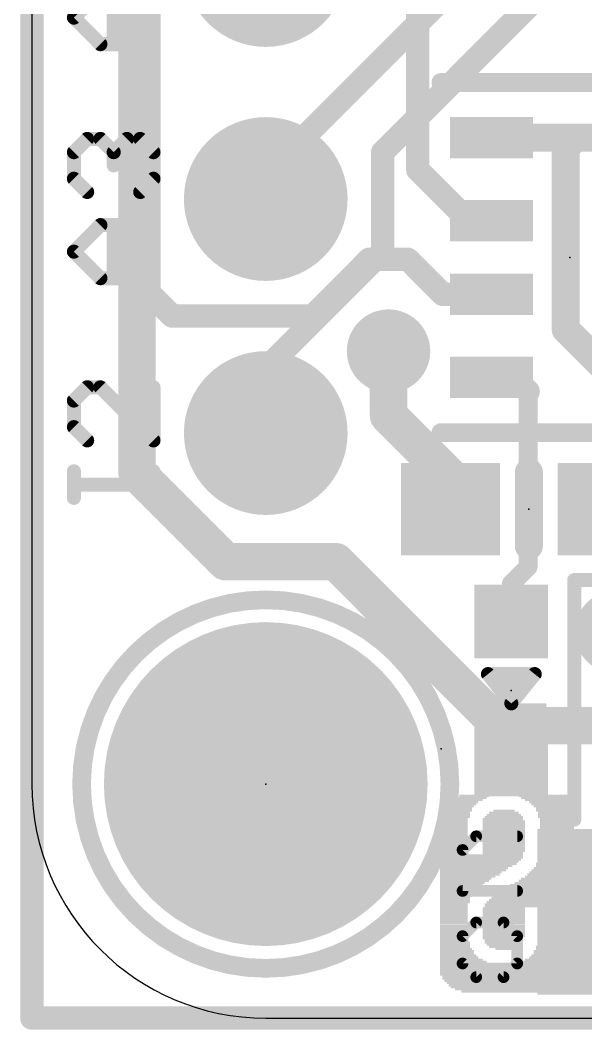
# Model space of a CAD drawing. Extents: x -0.1 to 17.9, y -0.1 to 25.5.
# Drawn here: x -0.13 to 6.02, y -0.13 to 10.83 of the extents above; entities that cross this region are included whole.
import ezdxf

# ---------------------------------------------------------------- set-up
doc = ezdxf.new("R2010")
doc.units = 0
for name, color, linetype in [('1', 12, 'CONTINUOUS'), ('16', 5, 'CONTINUOUS'), ('17', 110, 'CONTINUOUS'), ('18', 110, 'CONTINUOUS'), ('20', 53, 'CONTINUOUS'), ('21', 40, 'CONTINUOUS'), ('22', 6, 'CONTINUOUS'), ('23', 40, 'CONTINUOUS'), ('24', 6, 'CONTINUOUS')]:
    doc.layers.add(name, color=color, linetype=linetype)

# ---------------------------------------------------------------- blocks, each defined once
blk = doc.blocks.new('RECT')
blk.add_solid([(-0.5, -0.5), (0.5, -0.5), (-0.5, 0.5), (0.5, 0.5)])
blk = doc.blocks.new('ROUNDP')
at = {"const_width": 0.5}
blk.add_lwpolyline([(0, -0.25, 1), (0, 0.25, 1), (0, -0.25)], format="xyb", dxfattribs=at)
blk = doc.blocks.new('ROUNDV')
at = {"const_width": 0.5}
blk.add_lwpolyline([(0, -0.25, 1), (0, 0.25, 1), (0, -0.25)], format="xyb", dxfattribs=at)

msp = doc.modelspace()

# ---------------------------------------------------------------- linework, layer by layer
at = {"layer": '1'}
for points, const_width in [([(0, 0), (0, 25.4)], 0.254), ([(1.27, 7.874), (1.27, 12.7)], 0.254), ([(4.191, 11.049), (4.191, 9.2075)], 0.254), ([(5.9055, 9.555), (4.992, 9.555)], 0.3048), ([(5.9055, 9.555), (5.7976, 9.4471)], 0.3048), ([(6.692, 9.555), (5.9055, 9.555)], 0.3048), ([(5.7976, 9.4471), (5.7976, 7.4739)], 0.3048), ([(4.191, 9.2075), (4.7435, 8.655)], 0.254), ([(4.7435, 8.655), (4.992, 8.655)], 0.254), ([(3.048, 7.62), (3.664, 8.236)], 0.254), ([(3.664, 8.236), (4.083, 8.236)], 0.254), ([(4.083, 8.236), (4.464, 7.855)], 0.254), ([(1.524, 7.62), (1.27, 7.874)], 0.254), ([(4.464, 7.855), (4.992, 7.855)], 0.254), ([(3.048, 7.62), (1.524, 7.62)], 0.254), ([(5.7976, 7.4739), (6.5043, 6.7673)], 0.3048), ([(3.8735, 6.5405), (3.8735, 7.239)], 0.4064), ([(4.992, 6.955), (5.237, 6.955)], 0.254), ([(5.237, 6.955), (5.3898, 6.8022)], 0.254), ([(5.3898, 6.8022), (5.3898, 4.8982)], 0.2032), ([(4.5475, 5.8665), (3.8735, 6.5405)], 0.4064), ([(4.5475, 5.5245), (4.5475, 5.8665)], 0.4064), ([(5.207, 4.7155), (5.3898, 4.8982)], 0.2032), ([(5.207, 4.306), (5.207, 4.7155)], 0.2032), ([(17.78, 0), (0, 0)], 0.254)]:
    msp.add_lwpolyline(points, dxfattribs=dict(at, const_width=const_width))
for points, const_width in [([(4.992, 9.6312, 1), (4.992, 9.4788)], 0.1524), ([(5.9055, 9.6312, 1), (5.9055, 9.4788)], 0.1524), ([(5.9594, 9.5011, 1), (5.8516, 9.6089)], 0.1524), ([(5.9055, 9.4788, 1), (5.9055, 9.6312)], 0.1524), ([(5.8738, 9.4471, 1), (5.7214, 9.4471)], 0.1524), ([(5.7437, 9.501, 1), (5.8515, 9.3932)], 0.1524), ([(4.2359, 9.2524, 1), (4.1461, 9.1626)], 0.127), ([(4.1275, 9.2075, 1), (4.2545, 9.2075)], 0.127), ([(4.7435, 8.7185, 1), (4.7435, 8.5915)], 0.127), ([(4.992, 8.5915, 1), (4.992, 8.7185)], 0.127), ([(4.6986, 8.6101, 1), (4.7884, 8.6999)], 0.127), ([(3.664, 8.2995, 1), (3.664, 8.1725)], 0.127), ([(3.7089, 8.1911, 1), (3.6191, 8.2809)], 0.127), ([(4.1279, 8.2809, 1), (4.0381, 8.1911)], 0.127), ([(4.083, 8.1725, 1), (4.083, 8.2995)], 0.127), ([(1.3149, 7.9189, 1), (1.2251, 7.8291)], 0.127), ([(1.2065, 7.874, 1), (1.3335, 7.874)], 0.127), ([(4.464, 7.9185, 1), (4.464, 7.7915)], 0.127), ([(4.4191, 7.8101, 1), (4.5089, 7.8999)], 0.127), ([(4.992, 7.7915, 1), (4.992, 7.9185)], 0.127), ([(1.524, 7.6835, 1), (1.524, 7.5565)], 0.127), ([(1.4791, 7.5751, 1), (1.5689, 7.6649)], 0.127), ([(3.0031, 7.6649, 1), (3.0929, 7.5751)], 0.127), ([(3.048, 7.5565, 1), (3.048, 7.6835)], 0.127), ([(5.8515, 7.5278, 1), (5.7437, 7.42)], 0.1524), ([(5.7214, 7.4739, 1), (5.8738, 7.4739)], 0.1524), ([(3.9751, 7.239, 1), (3.7719, 7.239)], 0.2032), ([(4.992, 7.0185, 1), (4.992, 6.8915)], 0.127), ([(5.2819, 6.9999, 1), (5.1921, 6.9101)], 0.127), ([(5.237, 6.8915, 1), (5.237, 7.0185)], 0.127), ([(5.3449, 6.7573, 1), (5.4347, 6.8471)], 0.127), ([(5.4406, 6.8022, 1), (5.339, 6.8022)], 0.1016), ([(3.9453, 6.6123, 1), (3.8017, 6.4687)], 0.2032), ([(3.7719, 6.5405, 1), (3.9751, 6.5405)], 0.2032), ([(4.6491, 5.8665, 1), (4.4459, 5.8665)], 0.2032), ([(4.4757, 5.7947, 1), (4.6193, 5.9383)], 0.2032), ([(4.4459, 5.5245, 1), (4.6491, 5.5245)], 0.2032), ([(5.339, 4.8982, 1), (5.4406, 4.8982)], 0.1016), ([(5.4257, 4.8623, 1), (5.3539, 4.9342)], 0.1016), ([(5.2578, 4.7155, 1), (5.1562, 4.7155)], 0.1016), ([(5.1711, 4.7514, 1), (5.2429, 4.6795)], 0.1016), ([(5.1562, 4.306, 1), (5.2578, 4.306)], 0.1016), ([(0, 0.0635, 1), (0, -0.0635)], 0.127), ([(-0.0635, 0, 1), (0.0635, 0)], 0.127)]:
    msp.add_lwpolyline(points, format="xyb", dxfattribs=dict(at, const_width=const_width))
at = {"layer": '16'}
for points, const_width in [([(0, 0), (0, 25.4)], 0.254), ([(1.143, 5.915), (1.143, 19.485)], 0.4064), ([(5.2959, 11.8999), (2.54, 9.144)], 0.254), ([(5.5245, 11.1125), (3.81, 9.398)], 0.254), ([(3.81, 9.398), (3.81, 8.3185)], 0.254), ([(2.54, 9.144), (2.54, 8.89)], 0.254), ([(3.81, 8.3185), (2.54, 7.0485)], 0.254), ([(2.54, 6.35), (2.54, 7.0485)], 0.254), ([(2.105, 4.953), (1.143, 5.915)], 0.4064), ([(3.302, 4.953), (2.105, 4.953)], 0.4064), ([(5.08, 3.175), (3.302, 4.953)], 0.4064), ([(7.62, 3.175), (5.08, 3.175)], 0.4064), ([(17.78, 0), (0, 0)], 0.254)]:
    msp.add_lwpolyline(points, dxfattribs=dict(at, const_width=const_width))
for points, const_width in [([(3.8735, 9.398, 1), (3.7465, 9.398)], 0.127), ([(3.7651, 9.4429, 1), (3.8549, 9.3531)], 0.127), ([(2.6035, 9.144, 1), (2.4765, 9.144)], 0.127), ([(2.4951, 9.1889, 1), (2.5849, 9.0991)], 0.127), ([(2.4765, 8.89, 1), (2.6035, 8.89)], 0.127), ([(3.8549, 8.2736, 1), (3.7651, 8.3634)], 0.127), ([(3.7465, 8.3185, 1), (3.8735, 8.3185)], 0.127), ([(2.6035, 7.0485, 1), (2.4765, 7.0485)], 0.127), ([(2.4951, 7.0934, 1), (2.5849, 7.0036)], 0.127), ([(2.4765, 6.35, 1), (2.6035, 6.35)], 0.127), ([(1.2148, 5.9869, 1), (1.0712, 5.8432)], 0.2032), ([(1.0414, 5.915, 1), (1.2446, 5.915)], 0.2032), ([(2.105, 5.0546, 1), (2.105, 4.8514)], 0.2032), ([(3.3738, 5.0248, 1), (3.2302, 4.8812)], 0.2032), ([(3.302, 4.8514, 1), (3.302, 5.0546)], 0.2032), ([(2.0332, 4.8812, 1), (2.1769, 5.0248)], 0.2032), ([(5.08, 3.2766, 1), (5.08, 3.0734)], 0.2032), ([(5.0082, 3.1032, 1), (5.1518, 3.2468)], 0.2032), ([(0, 0.0635, 1), (0, -0.0635)], 0.127), ([(-0.0635, 0, 1), (0.0635, 0)], 0.127)]:
    msp.add_lwpolyline(points, format="xyb", dxfattribs=dict(at, const_width=const_width))
at = {"layer": '20'}
for p, q in [((0, 22.86), (0, 2.54)), ((2.54, 0), (15.24, 0))]:
    msp.add_line(p, q, dxfattribs=at)
msp.add_arc((2.54, 2.54), 2.54, 180, 270, dxfattribs=at)
at = {"layer": '21'}
for points, const_width in [([(0.4565, 10.8588), (0.7446, 11.1469)], 0.1524), ([(0.8886, 10.5707), (0.8886, 11.1469)], 0.1524), ([(0.7446, 10.5707), (0.4565, 10.8588)], 0.1524), ([(1.3208, 10.5707), (0.7446, 10.5707)], 0.1524), ([(4.442, 10.155), (7.242, 10.155)], 0.2032), ([(0.4565, 9.3984), (0.6005, 9.5424)], 0.1524), ([(0.6005, 9.5424), (0.7446, 9.5424)], 0.1524), ([(0.7446, 9.5424), (0.8886, 9.3984)], 0.1524), ([(0.8886, 9.3984), (1.0327, 9.5424)], 0.1524), ([(1.0327, 9.5424), (1.1767, 9.5424)], 0.1524), ([(1.1767, 9.5424), (1.3208, 9.3984)], 0.1524), ([(0.4565, 9.1103), (0.4565, 9.3984)], 0.1524), ([(0.8886, 9.3984), (0.8886, 9.2543)], 0.1524), ([(1.3208, 9.3984), (1.3208, 9.1103)], 0.1524), ([(0.6005, 8.9662), (0.4565, 9.1103)], 0.1524), ([(1.3208, 9.1103), (1.1767, 8.9662)], 0.1524), ([(0.4565, 8.3188), (0.7446, 8.6069)], 0.1524), ([(0.7446, 8.6069), (1.3208, 8.6069)], 0.1524), ([(0.8886, 8.0307), (0.8886, 8.6069)], 0.1524), ([(0.7446, 8.0307), (0.4565, 8.3188)], 0.1524), ([(1.3208, 8.0307), (0.7446, 8.0307)], 0.1524), ([(0.6005, 6.8465), (0.4565, 6.7025)], 0.1524), ([(0.7446, 6.8465), (0.6005, 6.8465)], 0.1524), ([(1.3208, 6.2703), (0.7446, 6.8465)], 0.1524), ([(1.3208, 6.8465), (1.3208, 6.2703)], 0.1524), ([(0.4565, 6.7025), (0.4565, 6.4143)], 0.1524), ([(0.4565, 6.4143), (0.6005, 6.2703)], 0.1524), ([(7.242, 6.355), (4.442, 6.355)], 0.2032), ([(5.3975, 5.1245), (5.3975, 5.9245)], 0.3048), ([(0.4565, 5.6466), (0.4565, 5.9347)], 0.1524), ([(1.3208, 5.6466), (1.3208, 5.9347)], 0.1524), ([(1.3208, 5.7907), (0.4565, 5.7907)], 0.1524), ([(5.89, 2.154), (5.89, 4.754)], 0.1524), ([(5.89, 4.754), (6.99, 4.754)], 0.1524), ([(5.461, 3.7338), (4.953, 3.7338)], 0.1524), ([(4.953, 3.7338), (5.207, 3.4163)], 0.1524), ([(5.014, 3.6576), (5.4, 3.6576)], 0.1524), ([(5.207, 3.4163), (5.461, 3.7338)], 0.1524), ([(5.1359, 3.5052), (5.2781, 3.5052)], 0.1524), ([(4.6773, 1.8249), (4.8256, 1.9732)], 0.127), ([(4.8256, 1.9732), (5.2705, 1.9732)], 0.127), ([(4.6773, 1.38), (4.6773, 1.8249)], 0.127), ([(5.2705, 1.38), (4.6773, 1.38)], 0.127), ([(4.8256, 1.0377), (4.6773, 0.8894)], 0.127), ([(5.1222, 1.0377), (4.8256, 1.0377)], 0.127), ([(5.2705, 0.8894), (5.1222, 1.0377)], 0.127), ([(4.6773, 0.8894), (4.6773, 0.5928)], 0.127), ([(5.2705, 0.5928), (5.2705, 0.8894)], 0.127), ([(4.6773, 0.5928), (4.8256, 0.4445)], 0.127), ([(5.1222, 0.4445), (5.2705, 0.5928)], 0.127), ([(4.8256, 0.4445), (5.1222, 0.4445)], 0.127)]:
    msp.add_lwpolyline(points, dxfattribs=dict(at, const_width=const_width))
for points, const_width in [([(0.4834, 10.8857, 1), (0.4295, 10.8319)], 0.0762), ([(0.4295, 10.8857, 1), (0.4834, 10.8319)], 0.0762), ([(0.7446, 10.6088, 1), (0.7446, 10.5326)], 0.0762), ([(0.7176, 10.5437, 1), (0.7715, 10.5976)], 0.0762), ([(1.3208, 10.5326, 1), (1.3208, 10.6088)], 0.0762), ([(0.8505, 10.5707, 1), (0.9267, 10.5707)], 0.0762), ([(4.442, 10.2058, 1), (4.442, 10.1042)], 0.1016), ([(0.6005, 9.5805, 1), (0.6005, 9.5043)], 0.0762), ([(0.6275, 9.5155, 1), (0.5736, 9.5694)], 0.0762), ([(0.7715, 9.5694, 1), (0.7176, 9.5155)], 0.0762), ([(0.7446, 9.5043, 1), (0.7446, 9.5805)], 0.0762), ([(1.0327, 9.5805, 1), (1.0327, 9.5043)], 0.0762), ([(1.0596, 9.5155, 1), (1.0057, 9.5694)], 0.0762), ([(1.2037, 9.5694, 1), (1.1498, 9.5155)], 0.0762), ([(1.1767, 9.5043, 1), (1.1767, 9.5805)], 0.0762), ([(0.4295, 9.4253, 1), (0.4834, 9.3714)], 0.0762), ([(0.4946, 9.3984, 1), (0.4184, 9.3984)], 0.0762), ([(0.9267, 9.3984, 1), (0.8505, 9.3984)], 0.0762), ([(0.8617, 9.4253, 1), (0.9156, 9.3714)], 0.0762), ([(0.8617, 9.3714, 1), (0.9156, 9.4253)], 0.0762), ([(1.3589, 9.3984, 1), (1.2827, 9.3984)], 0.0762), ([(1.2939, 9.3714, 1), (1.3477, 9.4253)], 0.0762), ([(0.8505, 9.2543, 1), (0.9267, 9.2543)], 0.0762), ([(0.4834, 9.1372, 1), (0.4295, 9.0833)], 0.0762), ([(0.4184, 9.1103, 1), (0.4946, 9.1103)], 0.0762), ([(1.2827, 9.1103, 1), (1.3589, 9.1103)], 0.0762), ([(1.3477, 9.0833, 1), (1.2939, 9.1372)], 0.0762), ([(0.5736, 8.9393, 1), (0.6275, 8.9931)], 0.0762), ([(1.1498, 8.9931, 1), (1.2037, 8.9393)], 0.0762), ([(0.7446, 8.645, 1), (0.7446, 8.5688)], 0.0762), ([(0.7715, 8.58, 1), (0.7176, 8.6338)], 0.0762), ([(0.9267, 8.6069, 1), (0.8505, 8.6069)], 0.0762), ([(1.3208, 8.5688, 1), (1.3208, 8.645)], 0.0762), ([(0.4834, 8.3457, 1), (0.4295, 8.2919)], 0.0762), ([(0.4295, 8.3457, 1), (0.4834, 8.2919)], 0.0762), ([(0.7446, 8.0688, 1), (0.7446, 7.9926)], 0.0762), ([(0.7176, 8.0037, 1), (0.7715, 8.0576)], 0.0762), ([(0.8505, 8.0307, 1), (0.9267, 8.0307)], 0.0762), ([(1.3208, 7.9926, 1), (1.3208, 8.0688)], 0.0762), ([(0.6005, 6.8846, 1), (0.6005, 6.8084)], 0.0762), ([(0.6275, 6.8196, 1), (0.5736, 6.8734)], 0.0762), ([(0.7715, 6.8734, 1), (0.7176, 6.8196)], 0.0762), ([(0.7446, 6.8084, 1), (0.7446, 6.8846)], 0.0762), ([(1.3589, 6.8465, 1), (1.2827, 6.8465)], 0.0762), ([(0.4295, 6.7294, 1), (0.4834, 6.6755)], 0.0762), ([(0.4946, 6.7025, 1), (0.4184, 6.7025)], 0.0762), ([(0.4834, 6.4413, 1), (0.4295, 6.3874)], 0.0762), ([(0.4184, 6.4143, 1), (0.4946, 6.4143)], 0.0762), ([(4.442, 6.4058, 1), (4.442, 6.3042)], 0.1016), ([(0.5736, 6.2433, 1), (0.6275, 6.2972)], 0.0762), ([(1.2827, 6.2703, 1), (1.3589, 6.2703)], 0.0762), ([(1.2939, 6.2433, 1), (1.3477, 6.2972)], 0.0762), ([(5.4737, 5.9245, 1), (5.3213, 5.9245)], 0.1524), ([(0.4946, 5.9347, 1), (0.4184, 5.9347)], 0.0762), ([(1.3589, 5.9347, 1), (1.2827, 5.9347)], 0.0762), ([(0.4565, 5.8288, 1), (0.4565, 5.7526)], 0.0762), ([(1.3208, 5.7526, 1), (1.3208, 5.8288)], 0.0762), ([(0.4184, 5.6466, 1), (0.4946, 5.6466)], 0.0762), ([(1.2827, 5.6466, 1), (1.3589, 5.6466)], 0.0762), ([(5.3213, 5.1245, 1), (5.4737, 5.1245)], 0.1524), ([(5.9281, 4.754, 1), (5.8519, 4.754)], 0.0762), ([(5.89, 4.7921, 1), (5.89, 4.7159)], 0.0762), ([(2.54, 0.54, 1), (2.54, 4.54, 1), (2.54, 0.54)], 0.2032), ([(4.953, 3.7719, 1), (4.953, 3.6957)], 0.0762), ([(4.9828, 3.7576, 1), (4.9232, 3.71)], 0.0762), ([(5.014, 3.6957, 1), (5.014, 3.6195)], 0.0762), ([(5.4, 3.6195, 1), (5.4, 3.6957)], 0.0762), ([(5.4908, 3.71, 1), (5.4312, 3.7576)], 0.0762), ([(5.461, 3.6957, 1), (5.461, 3.7719)], 0.0762), ([(5.1359, 3.5433, 1), (5.1359, 3.4671)], 0.0762), ([(5.2781, 3.4671, 1), (5.2781, 3.5433)], 0.0762), ([(5.1772, 3.4401, 1), (5.2368, 3.3925)], 0.0762), ([(5.1772, 3.3925, 1), (5.2368, 3.4401)], 0.0762), ([(5.8519, 2.154, 1), (5.9281, 2.154)], 0.0762), ([(4.8256, 2.0049, 1), (4.8256, 1.9414)], 0.0635), ([(4.8481, 1.9507, 1), (4.8032, 1.9956)], 0.0635), ([(5.2705, 1.9414, 1), (5.2705, 2.0049)], 0.0635), ([(4.7091, 1.8249, 1), (4.6456, 1.8249)], 0.0635), ([(4.6549, 1.8473, 1), (4.6998, 1.8024)], 0.0635), ([(4.6773, 1.4118, 1), (4.6773, 1.3483)], 0.0635), ([(5.2705, 1.3483, 1), (5.2705, 1.4118)], 0.0635), ([(4.6456, 1.38, 1), (4.7091, 1.38)], 0.0635), ([(4.8256, 1.0694, 1), (4.8256, 1.0059)], 0.0635), ([(4.8481, 1.0152, 1), (4.8032, 1.0601)], 0.0635), ([(5.1447, 1.0601, 1), (5.0998, 1.0152)], 0.0635), ([(5.1222, 1.0059, 1), (5.1222, 1.0694)], 0.0635), ([(4.7091, 0.8894, 1), (4.6456, 0.8894)], 0.0635), ([(4.6549, 0.9118, 1), (4.6998, 0.8669)], 0.0635), ([(5.3022, 0.8894, 1), (5.2388, 0.8894)], 0.0635), ([(5.248, 0.8669, 1), (5.293, 0.9118)], 0.0635), ([(4.6998, 0.6152, 1), (4.6549, 0.5703)], 0.0635), ([(4.6456, 0.5928, 1), (4.7091, 0.5928)], 0.0635), ([(5.2388, 0.5928, 1), (5.3022, 0.5928)], 0.0635), ([(5.293, 0.5703, 1), (5.248, 0.6152)], 0.0635), ([(4.8256, 0.4763, 1), (4.8256, 0.4128)], 0.0635), ([(4.8032, 0.422, 1), (4.8481, 0.467)], 0.0635), ([(5.0998, 0.467, 1), (5.1447, 0.422)], 0.0635), ([(5.1222, 0.4128, 1), (5.1222, 0.4763)], 0.0635)]:
    msp.add_lwpolyline(points, format="xyb", dxfattribs=dict(at, const_width=const_width))
at = {"layer": '23'}
for p in [(5.842, 8.255), (5.3975, 5.5245), (5.207, 3.556), (2.54, 2.54)]:
    msp.add_point(p, dxfattribs=at)
at = {"layer": '24'}
msp.add_point((4.445, 2.921), dxfattribs=at)

# ---------------------------------------------------------------- block references
at = {"layer": '1'}
for p, xscale, yscale, rotation in [((4.992, 9.555), 0.45, 0.9, 270), ((4.992, 8.655), 0.45, 0.9, 270), ((4.992, 7.855), 0.45, 0.9, 270), ((4.992, 6.955), 0.45, 0.9, 270), ((5.207, 4.306), 0.8, 0.8, 180), ((5.207, 2.806), 0.8, 0.8, 180), ((6.09, 1.154), 1.8, 1.2, 90)]:
    msp.add_blockref('RECT', p, dxfattribs=dict(at, xscale=xscale, yscale=yscale, rotation=rotation))
at = {"layer": '1', "xscale": 1.075, "rotation": 180}
for p in [(4.5475, 5.5245), (6.2475, 5.5245)]:
    msp.add_blockref('RECT', p, dxfattribs=at)
at = {"layer": '17', "xscale": 1.778, "yscale": 1.778}
for p in [(2.54, 11.43), (2.54, 11.43), (2.54, 8.89), (2.54, 8.89), (2.54, 6.35), (2.54, 6.35)]:
    msp.add_blockref('ROUNDP', p, dxfattribs=at)
at = {"layer": '17', "xscale": 3.516, "yscale": 3.516, "rotation": 90}
msp.add_blockref('ROUNDP', (2.54, 2.54), dxfattribs=at)
msp.add_blockref('ROUNDP', (2.54, 2.54), dxfattribs=at)
at = {"layer": '18', "xscale": 0.9064, "yscale": 0.9064}
for p in [(3.8735, 7.239), (3.8735, 7.239), (6.35, 4.191), (6.35, 4.191)]:
    msp.add_blockref('ROUNDV', p, dxfattribs=at)
at = {"layer": '21', "xscale": 0.762, "yscale": 0.127, "rotation": 180}
msp.add_blockref('RECT', (5.207, 3.3528), dxfattribs=at)
at = {"layer": '22'}
for p, xscale, yscale in [((4.8031, 2.413), 0.3251, 0.0229), ((5.588, 2.413), 0.5994, 0.0229), ((4.6418, 2.2976), 0.3226, 0.0231), ((4.6647, 2.3207), 0.3226, 0.0231), ((4.6876, 2.3438), 0.3226, 0.0231), ((4.7219, 2.3669), 0.3454, 0.0231), ((4.7676, 2.39), 0.3454, 0.0231), ((5.5994, 2.39), 0.5766, 0.0231), ((5.6223, 2.3669), 0.5309, 0.0231), ((5.6452, 2.3438), 0.4851, 0.0231), ((5.6566, 2.3207), 0.4623, 0.0231), ((5.668, 2.2976), 0.4394, 0.0231), ((4.5949, 2.2282), 0.3251, 0.0231), ((4.5949, 2.2051), 0.3251, 0.0231), ((4.5949, 2.182), 0.3251, 0.0231), ((4.619, 2.2744), 0.3226, 0.0231), ((4.619, 2.2513), 0.3226, 0.0231), ((5.1257, 2.182), 0.4166, 0.0231), ((5.1257, 2.2051), 0.3708, 0.0231), ((5.127, 2.2282), 0.3226, 0.0231), ((5.127, 2.2513), 0.2311, 0.0231), ((5.6807, 2.2744), 0.414, 0.0231), ((5.6807, 2.2513), 0.414, 0.0231), ((5.6921, 2.2282), 0.3912, 0.0231), ((5.6921, 2.2051), 0.3912, 0.0231), ((5.6921, 2.182), 0.3912, 0.0231), ((4.5834, 2.159), 0.3023, 0.0229), ((4.5834, 2.136), 0.3023, 0.0231), ((4.5834, 2.1129), 0.3023, 0.0231), ((4.5834, 2.0898), 0.3023, 0.0231), ((5.1257, 2.136), 0.4623, 0.0231), ((5.1257, 2.1129), 0.4623, 0.0231), ((5.1257, 2.0898), 0.4623, 0.0231), ((5.1143, 2.159), 0.4394, 0.0229), ((5.7036, 2.159), 0.3683, 0.0229), ((5.7036, 2.136), 0.3683, 0.0231), ((5.7036, 2.1129), 0.3683, 0.0231), ((5.7036, 2.0898), 0.3683, 0.0231), ((4.5834, 2.0667), 0.3023, 0.0231), ((4.5834, 2.0436), 0.3023, 0.0231), ((4.5834, 2.0204), 0.3023, 0.0231), ((4.5834, 1.9973), 0.3023, 0.0231), ((4.5834, 1.9742), 0.3023, 0.0231), ((5.1257, 2.0667), 0.4623, 0.0231), ((5.1257, 2.0436), 0.4623, 0.0231), ((5.1257, 2.0204), 0.4623, 0.0231), ((5.1257, 1.9973), 0.4623, 0.0231), ((5.1257, 1.9742), 0.4623, 0.0231), ((5.7036, 2.0667), 0.3683, 0.0231), ((5.7036, 2.0436), 0.3683, 0.0231), ((5.7036, 2.0204), 0.3683, 0.0231), ((5.7036, 1.9973), 0.3683, 0.0231), ((5.7036, 1.9742), 0.3683, 0.0231), ((4.5834, 1.9511), 0.3023, 0.0231), ((4.5834, 1.928), 0.3023, 0.0231), ((4.5834, 1.905), 0.3023, 0.0229), ((4.5834, 1.882), 0.3023, 0.0231), ((4.5834, 1.8589), 0.3023, 0.0231), ((5.1257, 1.9511), 0.4623, 0.0231), ((5.1257, 1.928), 0.4623, 0.0231), ((5.1257, 1.905), 0.4623, 0.0229), ((5.1257, 1.882), 0.4623, 0.0231), ((5.1257, 1.8589), 0.4623, 0.0231), ((5.7036, 1.9511), 0.3683, 0.0231), ((5.7036, 1.928), 0.3683, 0.0231), ((5.7036, 1.905), 0.3683, 0.0229), ((5.7036, 1.882), 0.3683, 0.0231), ((5.7036, 1.8589), 0.3683, 0.0231), ((4.5834, 1.8358), 0.3023, 0.0231), ((4.5834, 1.8127), 0.3023, 0.0231), ((4.5834, 1.7896), 0.3023, 0.0231), ((4.8832, 1.7664), 0.9017, 0.0231), ((4.8832, 1.7433), 0.9017, 0.0231), ((5.1257, 1.8358), 0.4623, 0.0231), ((5.1257, 1.8127), 0.4623, 0.0231), ((5.1143, 1.7896), 0.4394, 0.0231), ((5.7036, 1.8358), 0.3683, 0.0231), ((5.7036, 1.8127), 0.3683, 0.0231), ((5.7036, 1.7896), 0.3683, 0.0231), ((5.7036, 1.7664), 0.3683, 0.0231), ((5.7036, 1.7433), 0.3683, 0.0231), ((4.8717, 1.7202), 0.8788, 0.0231), ((4.8603, 1.6971), 0.856, 0.0231), ((4.826, 1.651), 0.7874, 0.0229), ((4.8489, 1.674), 0.8331, 0.0231), ((5.6807, 1.674), 0.414, 0.0231), ((5.6807, 1.651), 0.414, 0.0229), ((5.6921, 1.7202), 0.3912, 0.0231), ((5.6921, 1.6971), 0.3912, 0.0231), ((4.7904, 1.6049), 0.7163, 0.0231), ((4.7561, 1.5587), 0.6477, 0.0231), ((4.8019, 1.628), 0.7391, 0.0231), ((4.7676, 1.5818), 0.6706, 0.0231), ((4.7333, 1.5356), 0.602, 0.0231), ((5.6223, 1.5356), 0.5309, 0.0231), ((5.6337, 1.5587), 0.508, 0.0231), ((5.6452, 1.5818), 0.4851, 0.0231), ((5.6566, 1.6049), 0.4623, 0.0231), ((5.668, 1.628), 0.4394, 0.0231), ((4.7104, 1.5124), 0.5563, 0.0231), ((4.6634, 1.4431), 0.4623, 0.0231), ((4.699, 1.4893), 0.5334, 0.0231), ((4.6406, 1.42), 0.4166, 0.0231), ((4.6749, 1.4662), 0.4851, 0.0231), ((5.5296, 1.42), 0.7163, 0.0231), ((5.541, 1.4431), 0.6934, 0.0231), ((5.5651, 1.4662), 0.6452, 0.0231), ((5.588, 1.4893), 0.5994, 0.0231), ((5.5994, 1.5124), 0.5766, 0.0231), ((4.6292, 1.397), 0.3937, 0.0229), ((4.6177, 1.374), 0.3708, 0.0231), ((4.6177, 1.3509), 0.3708, 0.0231), ((4.6063, 1.3278), 0.348, 0.0231), ((4.5949, 1.3047), 0.3251, 0.0231), ((5.4381, 1.3047), 0.8992, 0.0231), ((5.4496, 1.3278), 0.8763, 0.0231), ((5.4724, 1.3509), 0.8306, 0.0231), ((5.4953, 1.374), 0.7849, 0.0231), ((5.5067, 1.397), 0.762, 0.0229), ((4.5834, 1.2353), 0.3023, 0.0231), ((4.5834, 1.2122), 0.3023, 0.0231), ((4.5949, 1.2816), 0.3251, 0.0231), ((4.5949, 1.2584), 0.3251, 0.0231), ((5.4026, 1.2353), 0.9703, 0.0231), ((5.4026, 1.2122), 0.9703, 0.0231), ((5.414, 1.2584), 0.9474, 0.0231), ((5.4267, 1.2816), 0.922, 0.0231), ((4.5834, 1.1891), 0.3023, 0.0231), ((4.5834, 1.166), 0.3023, 0.0231), ((4.5834, 1.143), 0.3023, 0.0229), ((4.5834, 1.12), 0.3023, 0.0231), ((4.5834, 1.0969), 0.3023, 0.0231), ((5.1257, 1.1891), 0.4623, 0.0231), ((5.1257, 1.166), 0.4623, 0.0231), ((5.1257, 1.143), 0.4623, 0.0229), ((5.1257, 1.12), 0.4623, 0.0231), ((5.1257, 1.0969), 0.4623, 0.0231), ((5.7036, 1.1891), 0.3683, 0.0231), ((5.7036, 1.166), 0.3683, 0.0231), ((5.7036, 1.143), 0.3683, 0.0229), ((5.7036, 1.12), 0.3683, 0.0231), ((5.7036, 1.0969), 0.3683, 0.0231), ((4.5834, 1.0738), 0.3023, 0.0231), ((4.5834, 1.0507), 0.3023, 0.0231), ((4.5834, 1.0276), 0.3023, 0.0231), ((4.5834, 1.0044), 0.3023, 0.0231), ((4.5834, 0.9813), 0.3023, 0.0231), ((5.1257, 1.0738), 0.4623, 0.0231), ((5.1257, 1.0507), 0.4623, 0.0231), ((5.1257, 1.0276), 0.4623, 0.0231), ((5.1257, 1.0044), 0.4623, 0.0231), ((5.1257, 0.9813), 0.4623, 0.0231), ((5.7036, 1.0738), 0.3683, 0.0231), ((5.7036, 1.0507), 0.3683, 0.0231), ((5.7036, 1.0276), 0.3683, 0.0231), ((5.7036, 1.0044), 0.3683, 0.0231), ((5.7036, 0.9813), 0.3683, 0.0231), ((4.5834, 0.9582), 0.3023, 0.0231), ((4.5834, 0.9351), 0.3023, 0.0231), ((4.5834, 0.912), 0.3023, 0.0231), ((4.5834, 0.889), 0.3023, 0.0229), ((4.5834, 0.866), 0.3023, 0.0231), ((5.1257, 0.9582), 0.4623, 0.0231), ((5.1257, 0.9351), 0.4623, 0.0231), ((5.1257, 0.912), 0.4623, 0.0231), ((5.1257, 0.889), 0.4623, 0.0229), ((5.1143, 0.866), 0.4394, 0.0231), ((5.7036, 0.9582), 0.3683, 0.0231), ((5.7036, 0.9351), 0.3683, 0.0231), ((5.7036, 0.912), 0.3683, 0.0231), ((5.7036, 0.889), 0.3683, 0.0229), ((5.7036, 0.866), 0.3683, 0.0231), ((4.5834, 0.8429), 0.3023, 0.0231), ((4.5949, 0.8198), 0.3251, 0.0231), ((4.5949, 0.7967), 0.3251, 0.0231), ((4.5949, 0.7736), 0.3251, 0.0231), ((5.1257, 0.8429), 0.4166, 0.0231), ((5.1257, 0.8198), 0.4166, 0.0231), ((5.1257, 0.7967), 0.3708, 0.0231), ((5.127, 0.7736), 0.3226, 0.0231), ((5.6807, 0.7736), 0.414, 0.0231), ((5.6921, 0.8429), 0.3912, 0.0231), ((5.6921, 0.8198), 0.3912, 0.0231), ((5.6921, 0.7967), 0.3912, 0.0231), ((4.6063, 0.7504), 0.348, 0.0231), ((4.6177, 0.7273), 0.3708, 0.0231), ((4.6177, 0.7042), 0.3708, 0.0231), ((4.6292, 0.6811), 0.3937, 0.0231), ((4.6406, 0.658), 0.4166, 0.0231), ((5.127, 0.7504), 0.1854, 0.0231), ((5.541, 0.658), 0.2769, 0.0231), ((5.5524, 0.6811), 0.254, 0.0231), ((5.5639, 0.7273), 0.2311, 0.0231), ((5.5639, 0.7042), 0.2311, 0.0231), ((5.5766, 0.7504), 0.2057, 0.0231), ((4.6634, 0.635), 0.4623, 0.0229), ((4.6863, 0.612), 0.508, 0.0231), ((5.16, 0.5889), 1.4554, 0.0231), ((5.16, 0.5658), 1.4554, 0.0231), ((5.16, 0.5427), 1.4554, 0.0231), ((5.4953, 0.612), 0.3683, 0.0231), ((5.5182, 0.635), 0.3226, 0.0229), ((5.16, 0.5196), 1.4554, 0.0231), ((5.16, 0.4964), 1.4554, 0.0231), ((5.16, 0.4733), 1.4554, 0.0231), ((5.1727, 0.4502), 1.43, 0.0231), ((5.1727, 0.4271), 1.43, 0.0231), ((5.1841, 0.404), 1.4072, 0.0231), ((5.1956, 0.381), 1.3843, 0.0229), ((5.207, 0.358), 1.3614, 0.0231), ((5.2184, 0.3349), 1.3386, 0.0231), ((5.2413, 0.3118), 1.2929, 0.0231), ((5.2756, 0.2887), 1.2243, 0.0231)]:
    msp.add_blockref('RECT', p, dxfattribs=dict(at, xscale=xscale, yscale=yscale))

doc.saveas('drawing.dxf')
